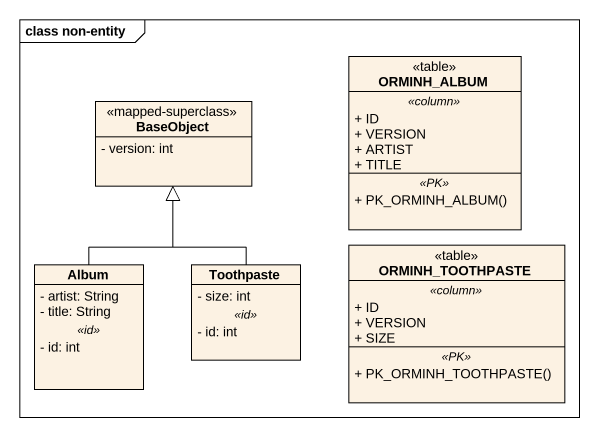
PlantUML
@startuml
mainframe class non-entity
hide circle
hide empty members
skinparam classAttributeIconSize 0
class ORMINH_ALBUM <<table>> {
  .. <<column>> ..
  + ID
  + VERSION
  + ARTIST
  + TITLE
  .. <<PK>> ..
  + PK_ORMINH_ALBUM()
}
class BaseObject <<mapped-superclass>> {
  - version: int
}
class Album {
  - artist: String
  - title: String
  .. <<id>> ..
  - id: int
}
class Toothpaste {
  - size: int
  .. <<id>> ..
  - id: int
}
class ORMINH_TOOTHPASTE <<table>> {
  .. <<column>> ..
  + ID
  + VERSION
  + SIZE
  .. <<PK>> ..
  + PK_ORMINH_TOOTHPASTE()
}
Album -up-|> BaseObject
Toothpaste -up-|> BaseObject
@enduml
